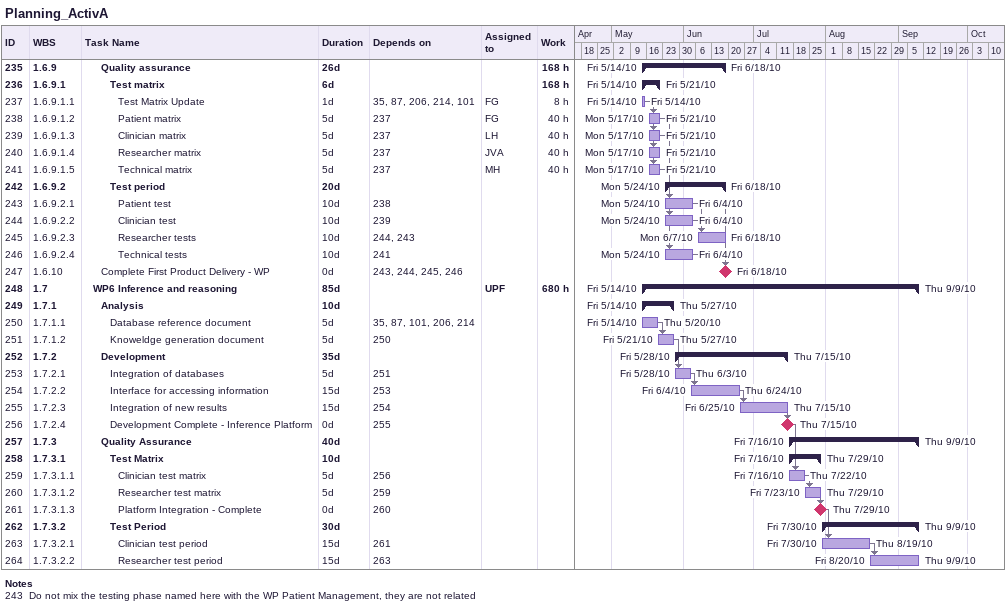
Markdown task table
Planning_ActivA

| ID | WBS | Task | Duration | Start | Finish | Predecessors | Resources | Work (h) |
|---|---|---|---|---|---|---|---|---|
| 235 | 1.6.9 | **Quality assurance** | 26d | 2010-05-14 | 2010-06-18 |  |  | 168 |
| 236 | 1.6.9.1 | **Test matrix** | 6d | 2010-05-14 | 2010-05-21 |  |  | 168 |
| 237 | 1.6.9.1.1 | Test Matrix Update | 1d | 2010-05-14 | 2010-05-14 | 35, 87, 206, 214, 101 | FG | 8 |
| 238 | 1.6.9.1.2 | Patient matrix | 5d | 2010-05-17 | 2010-05-21 | 237 | FG | 40 |
| 239 | 1.6.9.1.3 | Clinician matrix | 5d | 2010-05-17 | 2010-05-21 | 237 | LH | 40 |
| 240 | 1.6.9.1.4 | Researcher matrix | 5d | 2010-05-17 | 2010-05-21 | 237 | JVA | 40 |
| 241 | 1.6.9.1.5 | Technical matrix | 5d | 2010-05-17 | 2010-05-21 | 237 | MH | 40 |
| 242 | 1.6.9.2 | **Test period** | 20d | 2010-05-24 | 2010-06-18 |  |  |  |
| 243 | 1.6.9.2.1 | Patient test | 10d | 2010-05-24 | 2010-06-04 | 238 |  |  |
| 244 | 1.6.9.2.2 | Clinician test | 10d | 2010-05-24 | 2010-06-04 | 239 |  |  |
| 245 | 1.6.9.2.3 | Researcher tests | 10d | 2010-06-07 | 2010-06-18 | 244, 243 |  |  |
| 246 | 1.6.9.2.4 | Technical tests | 10d | 2010-05-24 | 2010-06-04 | 241 |  |  |
| 247 | 1.6.10 | Complete First Product Delivery - WP | 0d | 2010-06-18 | 2010-06-18 | 243, 244, 245, 246 |  |  |
| 248 | 1.7 | **WP6 Inference and reasoning** | 85d | 2010-05-14 | 2010-09-09 |  | UPF | 680 |
| 249 | 1.7.1 | **Analysis** | 10d | 2010-05-14 | 2010-05-27 |  |  |  |
| 250 | 1.7.1.1 | Database reference document | 5d | 2010-05-14 | 2010-05-20 | 35, 87, 101, 206, 214 |  |  |
| 251 | 1.7.1.2 | Knoweldge generation document | 5d | 2010-05-21 | 2010-05-27 | 250 |  |  |
| 252 | 1.7.2 | **Development** | 35d | 2010-05-28 | 2010-07-15 |  |  |  |
| 253 | 1.7.2.1 | Integration of databases | 5d | 2010-05-28 | 2010-06-03 | 251 |  |  |
| 254 | 1.7.2.2 | Interface for accessing information | 15d | 2010-06-04 | 2010-06-24 | 253 |  |  |
| 255 | 1.7.2.3 | Integration of new results | 15d | 2010-06-25 | 2010-07-15 | 254 |  |  |
| 256 | 1.7.2.4 | Development Complete - Inference Platform | 0d | 2010-07-15 | 2010-07-15 | 255 |  |  |
| 257 | 1.7.3 | **Quality Assurance** | 40d | 2010-07-16 | 2010-09-09 |  |  |  |
| 258 | 1.7.3.1 | **Test Matrix** | 10d | 2010-07-16 | 2010-07-29 |  |  |  |
| 259 | 1.7.3.1.1 | Clinician test matrix | 5d | 2010-07-16 | 2010-07-22 | 256 |  |  |
| 260 | 1.7.3.1.2 | Researcher test matrix | 5d | 2010-07-23 | 2010-07-29 | 259 |  |  |
| 261 | 1.7.3.1.3 | Platform Integration - Complete | 0d | 2010-07-29 | 2010-07-29 | 260 |  |  |
| 262 | 1.7.3.2 | **Test Period** | 30d | 2010-07-30 | 2010-09-09 |  |  |  |
| 263 | 1.7.3.2.1 | Clinician test period | 15d | 2010-07-30 | 2010-08-19 | 261 |  |  |
| 264 | 1.7.3.2.2 | Researcher test period | 15d | 2010-08-20 | 2010-09-09 | 263 |  |  |

Notes
- 243: Do not mix the testing phase named here with the WP Patient Management, they are not related
